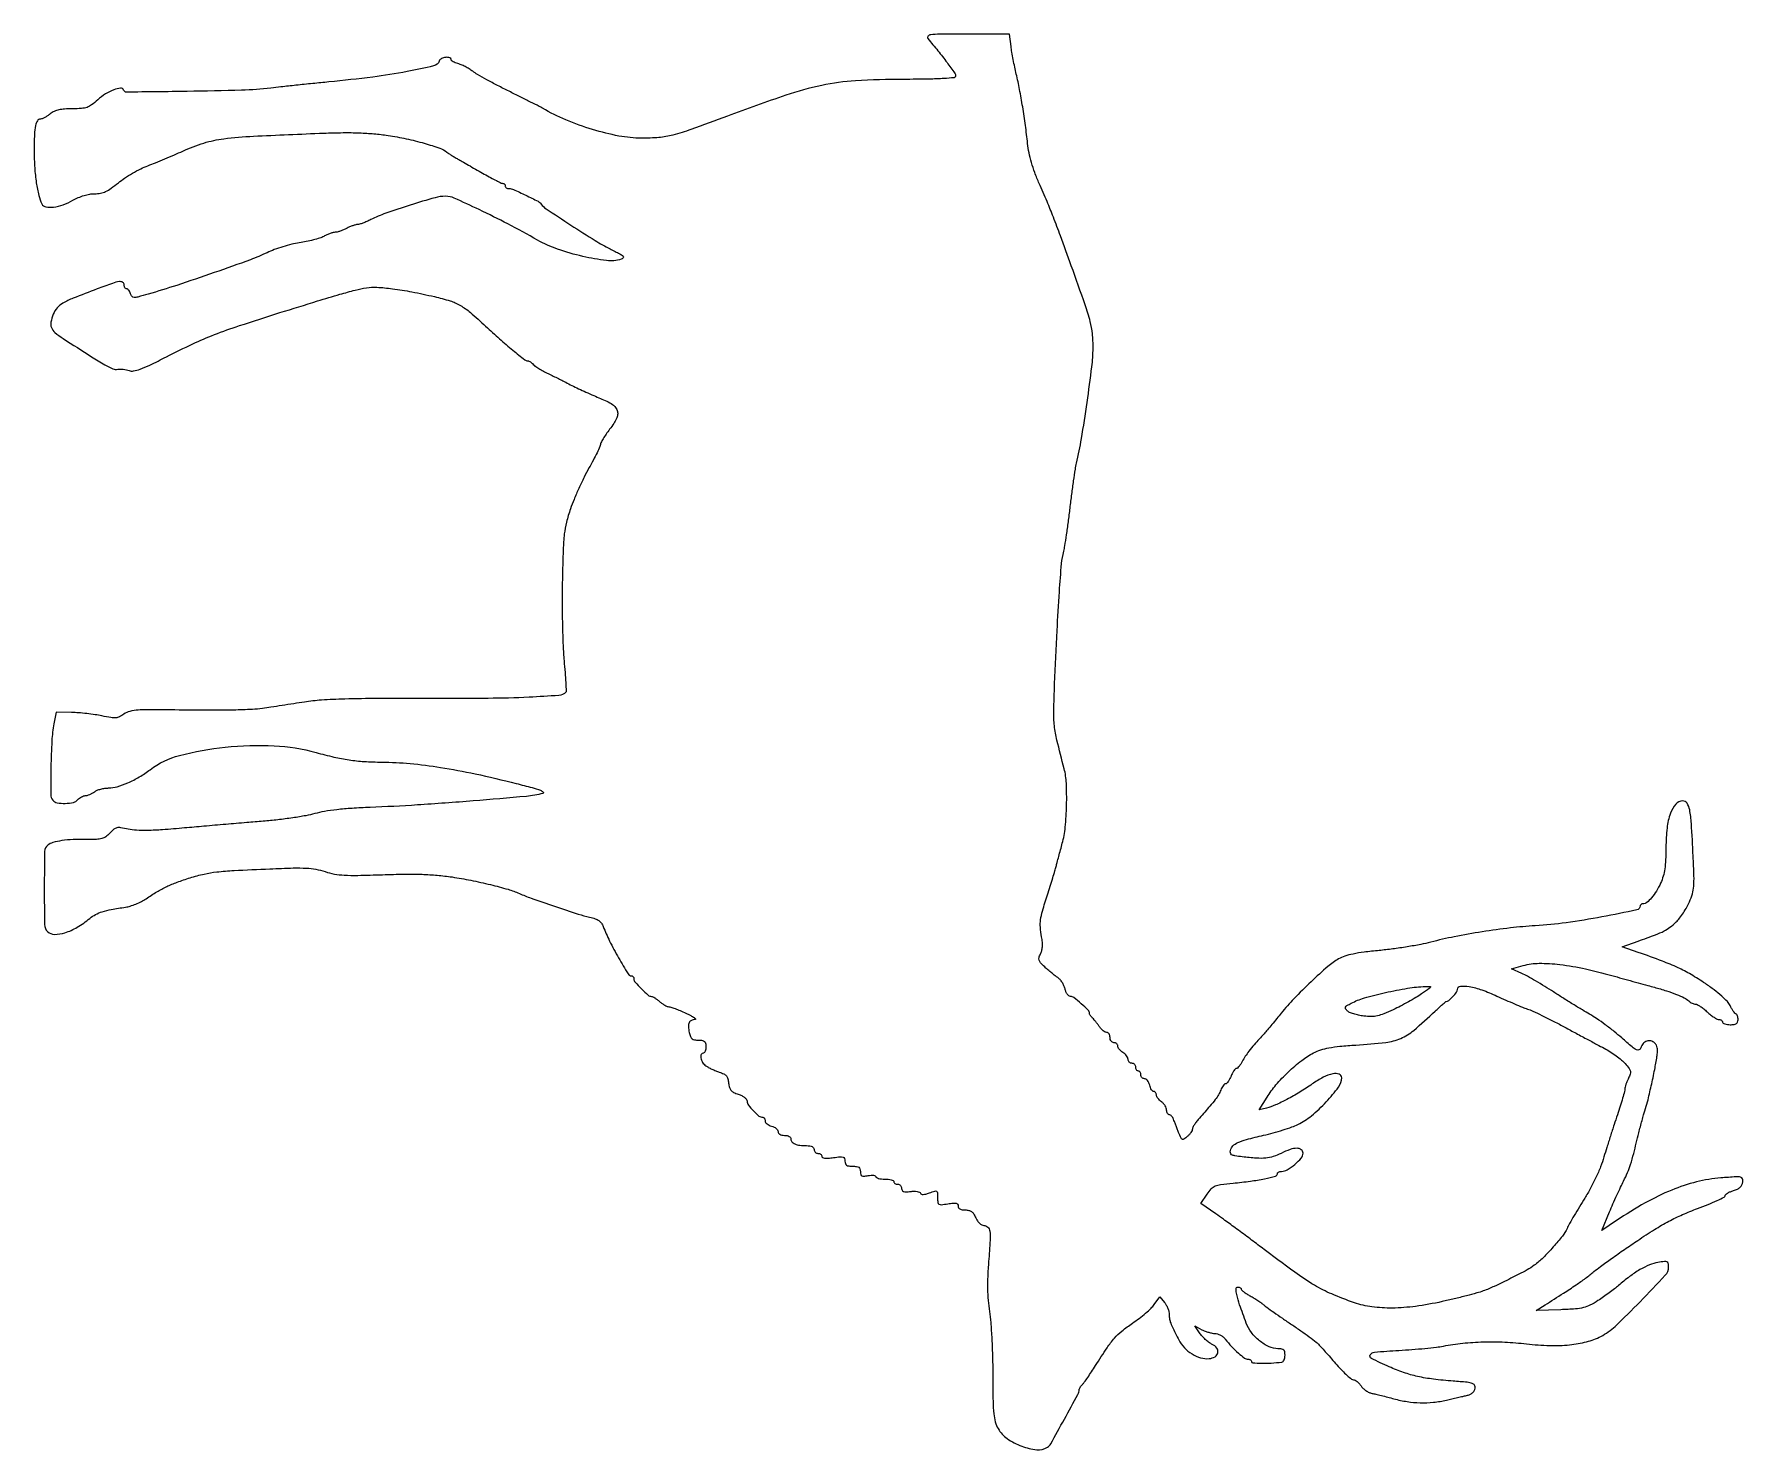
# Model space of a CAD drawing. Extents: x 0 to 664, y 0 to 550.
import ezdxf

# ---------------------------------------------------------------- set-up
doc = ezdxf.new("R2010")
doc.units = 0

msp = doc.modelspace()

# ---------------------------------------------------------------- linework, layer by layer
for points in [[(347.198602, 548.25, -0.008207), (351.137021, 543.526716, -0.009932), (354.669238, 538.963801, -0.005248), (357.617941, 534.905941, -0.156038), (357.998478, 533.711086, -0.382727), (357.4331, 533.082254, -0.011058), (353.552615, 532.750396, -0.012101), (347.649862, 532.520093, -0.00283), (337.748478, 532.429637, 0.013806), (319.143441, 531.851116, 0.036862), (305.994956, 530.100213, 0.030881), (291.99616, 526.258798, 0.007417), (269.320147, 518.125181, -0.003345), (255.187072, 512.92555, -0.02356), (248.184349, 510.769062, -0.041028), (242.698859, 509.829629, -0.023655), (236, 509.559519, -0.045084), (227.20984, 510.415823, -0.026594), (216.956137, 512.92934, -0.025974), (206.611565, 516.652774, -0.032659), (197.5, 521.198155, 0.013487), (196.197855, 521.911309, 0.00119), (192.85625, 523.615903, 0.001557), (188.858749, 525.627473, 0.001212), (184.5, 527.790659, -0.005307), (180.060357, 530.039497, -0.005868), (175.81671, 532.309628, -0.005477), (172.240298, 534.328498, -0.029841), (170.386674, 535.554953, 0.023022), (169.001609, 536.498775, 0.017806), (167.413364, 537.400796, 0.018129), (165.867292, 538.137453, 0.040644), (164.636674, 538.555053, -0.029894), (163.626999, 538.873671, -0.041761), (162.774523, 539.284328, -0.048216), (162.17447, 539.720687, -0.21463), (162, 540.108408, 0.336125), (161.437277, 540.85091, 0.098261), (159.915361, 540.969646, 0.081046), (158.246959, 540.490306, 0.193067), (157.385095, 539.561157, -0.248309), (155.191848, 537.646763, -0.010849), (144.925456, 535.467734, -0.015068), (131.514569, 533.340458, -0.007618), (114.510894, 531.429048, 0.001058), (108.213842, 530.804736, 0.000957), (101.706325, 530.133069, 0.000958), (95.881425, 529.509302, 0.003064), (92, 529.062048, -0.022721), (80.6122, 528.201585, -0.004128), (59.430359, 527.741287, -0.000682), (35.906899, 527.456461, -0.325791), (34.736491, 528.290527, 0.355517), (33.589667, 529.018961, 0.061469), (30.904079, 528.361574, 0.049707), (27.658369, 526.744678, 0.045066), (24.678582, 524.471991, -0.023881), (22.323614, 522.512867, -0.076777), (20.532311, 521.550743, -0.068553), (18.425828, 521.117713, -0.016465), (14.852079, 521, 0.01703), (11.817204, 520.896599, 0.040251), (9.580872, 520.561874, 0.052249), (7.815458, 519.950394, 0.057232), (6.272871, 519, -0.021809), (5.207115, 518.234463, -0.023729), (4.107586, 517.5875, -0.02409), (3.120733, 517.12745, -0.097319), (2.47213, 517, 0.252089), (1.246915, 516.340355, 0.097505), (0.492296, 514.497344, 0.041127), (0.097754, 510.990045, 0.007453), (0, 504.432564, 0.016239), (0.20592, 498.093919, 0.020307), (0.826007, 492.241446, 0.022195), (1.774949, 487.321888, 0.060326), (3.008052, 484, 0.233661), (4.556516, 482.857259, 0.073954), (7.509922, 482.771461, 0.057776), (11.218864, 483.65563, 0.042482), (15.055647, 485.435539, -0.0288), (17.152001, 486.478584, -0.027708), (19.381207, 487.289028, -0.028971), (21.561701, 487.811951, -0.043638), (23.507092, 487.987955, 0.046404), (25.775644, 488.205829, 0.061412), (27.749409, 488.840602, 0.047002), (29.872978, 490.078463, 0.016043), (32.707183, 492.25, -0.02544), (35.151515, 494.050974, -0.015171), (38.225337, 495.951613, -0.015168), (41.410903, 497.66353, -0.02529), (44.200091, 498.88315, 0.005865), (47.130235, 500.03104, 0.003021), (50.772359, 501.533039, 0.003002), (54.50129, 503.123654, 0.004535), (57.727087, 504.557496, -0.031941), (65.933141, 507.678857, -0.043279), (73.68149, 509.355562, -0.019908), (85.181386, 510.356207, -0.002033), (112.5, 511.52936, -0.007019), (120.017966, 511.715941, -0.011708), (126.347895, 511.635929, -0.013335), (132.016166, 511.279924, -0.014504), (137.5, 510.627594, -0.016404), (144.561236, 509.341132, -0.016074), (151.571511, 507.587207, -0.014543), (157.545193, 505.697417, -0.086626), (160.391154, 504.111861, 0.025219), (161.033188, 503.643065, 0.00532), (162.202402, 502.894256, 0.005561), (163.578722, 502.05447, 0.005248), (165, 501.228872, -0.00035), (166.773768, 500.221628, -0.000121), (169.336032, 498.763439, -0.00012), (172.159808, 497.154622, -0.000139), (174.846066, 495.622308, 0.005701), (177.34305, 494.234544, 0.008129), (179.593506, 493.064053, 0.004941), (181.502019, 492.133959, 0.111353), (182.096066, 492, -0.109842), (182.440917, 491.923316, -0.09988), (182.734469, 491.70625, -0.095075), (182.931347, 491.381797, -0.089192), (183, 491, 0.140473), (183.109292, 490.618662, 0.099901), (183.41649, 490.29375, 0.085084), (183.875921, 490.074919, 0.068797), (184.417838, 490, -0.104919), (186.212142, 489.619297, -0.007061), (190.995563, 487.412382, -0.006452), (195.751037, 485.06048, -0.121533), (197, 483.978078, 0.092478), (198.868418, 482.160799, 0.002447), (208.55719, 475.782545, 0.005338), (217.935236, 469.816029, 0.022354), (223.764531, 466.545777, -0.005002), (227.561875, 464.585439, -0.067164), (228.833737, 463.676127, -0.400657), (228.867088, 463.05726, -0.139687), (228.049109, 462.515586, -0.107719), (222.427722, 461.992867, -0.025776), (213.135229, 463.620813, -0.02732), (203.385596, 466.420097, -0.04497), (195.572932, 469.947527, 0.007887), (184.036184, 476.223268, 0.009281), (172.91189, 481.788567, 0.005957), (163.20142, 486.282009, 0.105763), (159.845055, 487, 0.069317), (155.753811, 486.430073, 0.006708), (146.130676, 483.555861, 0.008773), (136.58252, 480.378939, 0.033261), (130.80393, 477.899973, -0.014042), (129.273552, 477.172641, -0.015534), (127.754926, 476.558117, -0.015041), (126.432713, 476.114999, -0.073454), (125.654145, 476, 0.065506), (124.917698, 475.9031, 0.018363), (123.805973, 475.561185, 0.018188), (122.565513, 475.077962, 0.018225), (121.364307, 474.506161, -0.018799), (120.157625, 473.933453, -0.018309), (118.900765, 473.447517, -0.018561), (117.766795, 473.102703, -0.062547), (117, 473, 0.065112), (116.225949, 472.892297, 0.018281), (115.059375, 472.52522, 0.018108), (113.758622, 472.009262, 0.018165), (112.5, 471.401029, -0.043047), (110.910388, 470.728117, -0.014157), (108.471875, 470.010797, -0.013984), (105.708596, 469.364334, -0.015388), (103, 468.896385, 0.024709), (100.076374, 468.334993, 0.014577), (96.646875, 467.392239, 0.014564), (93.268431, 466.248057, 0.024095), (90.5, 465.064984, -0.025661), (84.000866, 462.311637, -0.003437), (69.994292, 457.31692, -0.004302), (55.398973, 452.365527, -0.009834), (44.291242, 448.944219, -0.004701), (40.273788, 447.833563, -0.070261), (38.832189, 447.659695, -0.218112), (38.041873, 448.041228, -0.096348), (37.473854, 449.082378, 0.041411), (37.172126, 449.816187, 0.051076), (36.770055, 450.436698, 0.059676), (36.333787, 450.863626, 0.165324), (35.932612, 451, -0.15811), (35.576906, 451.115365, -0.097128), (35.273955, 451.440625, -0.079016), (35.069412, 451.926381, -0.060283), (35, 452.5, 0.254174), (34.439649, 453.531086, 0.18156), (33.130646, 453.818279, 0.048977), (30.402901, 453.147551, 0.005665), (24.47719, 450.982401, 0.004134), (15.154898, 447.367603, 0.036111), (11.162717, 445.437349, 0.083061), (8.950964, 443.618222, 0.080417), (7.422078, 441.159263, 0.049693), (6.494657, 438.123299, 0.146496), (6.696837, 435.973076, 0.122899), (8.089606, 434.059828, 0.030318), (11.238064, 431.73342, 0.001683), (22.312002, 424.598168, 0.013623), (27.488832, 421.482579, 0.027541), (30.598835, 419.943844, 0.148925), (32.450617, 419.741741, -0.048647), (33.405651, 419.827686, -0.025844), (34.592235, 419.757424, -0.025468), (35.808619, 419.558946, -0.035841), (36.863375, 419.250706, 0.132524), (38.630824, 419.086819, 0.045295), (41.139104, 419.758316, 0.024986), (44.908903, 421.36136, 0.005168), (51.363375, 424.578258, -0.008511), (61.654444, 429.621679, -0.016867), (70.007962, 433.202091, -0.013326), (79.755697, 436.700153, -0.003531), (95.5, 441.757946, -0.001126), (110.079832, 446.292291, -0.004801), (118.819416, 448.897113, -0.007874), (124.744692, 450.500782, -0.02004), (129.101488, 451.422542, -0.057124), (133.122624, 451.641088, -0.017336), (139.210885, 451.064055, -0.015235), (146.738177, 449.85215, -0.009398), (155.512483, 447.992103, -0.019426), (161.57125, 446.33785, -0.054642), (165.587129, 444.570606, -0.046257), (169.481289, 441.812896, -0.010975), (175.411076, 436.5, 0.006985), (180.83415, 431.562529, 0.008791), (185.997912, 427.150892, 0.00402), (190.607163, 423.41296, 0.169946), (191.787048, 423, -0.102728), (192.23648, 422.906676, -0.040546), (192.796343, 422.607675, -0.037958), (193.367902, 422.175469, -0.038705), (193.863538, 421.664427, 0.068505), (194.578445, 421.009978, 0.013342), (196.045794, 420.05323, 0.013946), (197.830839, 419.023524, 0.012504), (199.735982, 418.054987, -0.001817), (201.706583, 417.105613, -0.001768), (203.68807, 416.133427, -0.001743), (205.423418, 415.266834, -0.006594), (206.5, 414.706596, 0.00709), (208.897113, 413.462192, 0.005774), (211.497795, 412.195952, 0.005308), (214.348312, 410.885405, 0.00403), (217.5, 409.507099, -0.005681), (222.445438, 407.324868, -0.041218), (224.711621, 406.059298, -0.089631), (225.922627, 404.883877, -0.094182), (226.619905, 403.378283, -0.10382), (226.671051, 402.067684, -0.060655), (226.221199, 400.554987, -0.043019), (225.231749, 398.727342, -0.017485), (223.592921, 396.417902, 0.011611), (222.216924, 394.526316, 0.015252), (221.055421, 392.734688, 0.012727), (220.180777, 391.204327, 0.124073), (220, 390.487033, -0.108281), (219.825759, 389.691887, -0.005605), (218.695081, 387.306625, -0.008679), (217.259516, 384.489052, -0.006177), (215.557723, 381.380835, 0.013598), (213.656647, 377.782899, 0.00844), (211.613197, 373.464995, 0.008465), (209.739182, 369.132068, 0.015109), (208.36764, 365.5, 0.020461), (206.807115, 360.269333, 0.033777), (205.975081, 355.735329, 0.020086), (205.531593, 349.736576, 0.003157), (205.208091, 337.895735, 0.005813), (205.129601, 329.522927, 0.004763), (205.234987, 320.574358, 0.004813), (205.48948, 312.348014, 0.012649), (205.877841, 306.458735, -0.003195), (206.265501, 301.895772, -0.005104), (206.531969, 297.99219, -0.001354), (206.719516, 294.60063, -0.212602), (206.585969, 294.252635, -0.179628), (203.801769, 292.975969, -0.006911), (192.281613, 292.276461, -0.009367), (176.401267, 291.830264, -0.003255), (153.5, 291.765097, 0.001768), (133.572184, 291.76764, 0.006112), (120.665268, 291.565861, 0.009228), (111.606871, 291.146067, 0.022815), (105, 290.413775, -0.000435), (100.866672, 289.767336, -0.000323), (96.297783, 289.059872, -0.000326), (91.984114, 288.397657, -0.000736), (88.715856, 287.903037, -0.026912), (84.790353, 287.529319, -0.004762), (77.398647, 287.295808, -0.005143), (68.71872, 287.193642, -0.00461), (59.715856, 287.2633, 0.001826), (46.13977, 287.443944, 0.018071), (40.436691, 287.292858, 0.045491), (37.160595, 286.785844, 0.09681), (34.847263, 285.703882, -0.042646), (33.146006, 284.671899, -0.094708), (31.691118, 284.267421, -0.062011), (29.827786, 284.344888, -0.010682), (26.347263, 285.002637, 0.014684), (23.674403, 285.485629, 0.008645), (20.455804, 285.913353, 0.008643), (17.222161, 286.229774, 0.014597), (14.502281, 286.368785), (8.504562, 286.5), (7.662249, 282, 0.032912), (6.865207, 275.347261, 0.009662), (6.514147, 265.060542, 0.004285), (6.447888, 254.411096, 0.172526), (7.222174, 252.25, 0.18097), (8.918701, 251.262783, 0.048665), (12.079961, 251.035763, 0.048821), (15.248997, 251.42794, 0.165841), (17, 252.5, -0.054914), (17.596389, 253.076398, -0.042206), (18.357298, 253.568717, -0.04331), (19.158415, 253.910588, -0.074447), (19.872445, 254.031803, 0.065485), (20.633939, 254.147142, 0.029208), (21.592112, 254.485547, 0.028295), (22.578457, 254.967464, 0.034141), (23.44113, 255.531803, -0.066144), (24.437392, 256.096242, -0.030249), (25.857471, 256.571403, -0.029301), (27.436161, 256.897715, -0.035683), (28.94113, 257.009143, 0.071907), (32.250396, 257.496217, 0.031642), (36.413274, 259.029791, 0.029536), (40.84545, 261.310721, 0.028463), (45.035434, 264.12373, -0.099438), (56.514764, 269.667961, -0.037118), (74.216126, 272.843542, -0.036902), (93.281615, 273.406867, -0.057417), (109.5, 270.807214, 0.011851), (116.469687, 269.027971, 0.020319), (122.36444, 267.921092, 0.020837), (128.22537, 267.313415, 0.013284), (135.075931, 267.073003, -0.020888), (146.08432, 266.519013, -0.016474), (157.924159, 265.031315, -0.014095), (171.362985, 262.500646, -0.008286), (187.283736, 258.757932, -0.004161), (193.464933, 257.141455, -0.023519), (196.708234, 256.098464, -0.106955), (197.784732, 255.406538, -0.577852), (197.643812, 254.880031, -0.042972), (191.256102, 253.747771, -0.002261), (170.55678, 251.983635, -0.003993), (148.870082, 250.408267, -0.006565), (130.5, 249.463238, 0.006939), (123.484831, 249.0971, 0.011649), (117.607958, 248.570788, 0.013854), (112.77112, 247.88759, 0.027577), (109, 247.031745, -0.025114), (105.602819, 246.243162, -0.007863), (100.44375, 245.399229, -0.007835), (94.64528, 244.63672, -0.008586), (89, 244.082218, 0.000823), (82.612978, 243.554837, 0.000399), (74.443818, 242.860204, 0.000395), (65.934961, 242.123081, 0.000569), (58.404487, 241.456086, -0.004321), (49.879715, 240.765456, -0.012717), (44.002366, 240.490412, -0.01821), (39.723354, 240.554971, -0.042265), (36.545682, 240.989762, 0.014299), (33.617413, 241.558598, 0.093473), (32.126572, 241.524103, 0.122364), (30.937074, 240.945018, 0.031714), (29.381023, 239.466122, -0.047353), (27.793069, 238.048598, -0.093681), (26.275573, 237.320609, -0.060096), (24.18173, 237.024609, -0.010832), (20.239828, 237.029634, 0.016892), (15.122653, 236.974154, 0.02655), (10.748183, 236.545363, 0.030556), (7.308009, 235.805315, 0.100385), (5.25, 234.751921, 0.223408), (4.070889, 232.360122, 0.004232), (3.928984, 218.105656, 0.004613), (4.03858, 203.938007, 0.194508), (5.2, 201.2, 0.200599), (7.858179, 200.109036, 0.073992), (11.942717, 200.743928, 0.05804), (16.757982, 202.882003, 0.040528), (21.61647, 206.31276, -0.050749), (23.871048, 207.836848, -0.047042), (26.443409, 208.921419, -0.031649), (29.971234, 209.791155, -0.009208), (35.5, 210.683514, 0.04094), (37.319821, 211.09704, 0.021567), (39.5, 211.88892, 0.021312), (41.676439, 212.89802, 0.030646), (43.5, 213.986253, -0.015414), (47.687343, 216.661255, -0.0236), (51.486028, 218.6897, -0.022786), (55.55593, 220.399449, -0.013144), (60.590975, 222.100814, -0.019041), (66.02902, 223.556167, -0.027788), (70.917898, 224.384603, -0.015213), (77.642804, 224.936433, -0.002134), (91.564927, 225.593813, -0.003899), (100.680678, 225.914074, -0.019646), (105.776849, 225.853085, -0.033545), (109.449897, 225.416451, -0.033837), (113.020649, 224.493141, 0.034889), (116.624084, 223.56945, 0.032044), (120.425196, 223.122224, 0.018557), (125.762317, 223.037134, 0.003686), (135.308211, 223.309643, -0.005779), (143.902441, 223.51898, -0.011491), (150.711947, 223.449625, -0.013765), (156.613336, 223.091007, -0.014738), (162.352489, 222.412393, -0.012547), (169.650304, 221.142662, -0.010665), (177.284417, 219.446049, -0.010592), (184.104366, 217.623032, -0.034355), (188.5, 216.013195, 0.020361), (193.044539, 214.203152, 0.00318), (202.175579, 211.055593, 0.003056), (211.353026, 208.019571, 0.022418), (215.810442, 206.792952, -0.026459), (217.967357, 206.180617, -0.067998), (219.413055, 205.454766, -0.086623), (220.401533, 204.488746, -0.066673), (221.113921, 203.156124, 0.025975), (223.556986, 197.530736, 0.014753), (227.058387, 190.984535, 0.006788), (230.739032, 184.76325, 0.261472), (232.098776, 184, -0.125868), (232.442477, 183.912085, -0.100776), (232.735265, 183.664615, -0.090035), (232.932061, 183.294435, -0.077414), (233, 182.858263, 0.1818), (233.490825, 181.552975, 0.016143), (235.932169, 178.940906, 0.016115), (238.537034, 176.491453, 0.182598), (239.837889, 176, -0.121917), (240.304111, 175.884604, -0.019676), (241.119897, 175.4125, -0.020729), (242.054346, 174.765747, -0.016896), (243, 174, 0.024288), (243.974449, 173.234499, 0.026182), (244.995136, 172.5875, 0.026943), (245.922299, 172.129594, 0.101564), (246.553713, 172, -0.081808), (247.311112, 171.875242, -0.008609), (249.006253, 171.268495, -0.01047), (251.010994, 170.463395, -0.008217), (253.150703, 169.509769, -0.011376), (255.094318, 168.550581, -0.029581), (256.431918, 167.748174, -0.091446), (256.933774, 167.249851, -0.603367), (256.809017, 167.009769, 0.109677), (255.363564, 166.680069, 0.176524), (254.486145, 165.790653, 0.121435), (254.195088, 164.256357, 0.04052), (254.505359, 161.975601, 0.037656), (254.973267, 160.416042, 0.128136), (255.586053, 159.560657, 0.132718), (256.524753, 159.129718, 0.041646), (258.079455, 159, -0.031972), (259.637656, 158.90026, -0.146057), (260.457946, 158.535999, -0.170095), (260.875242, 157.816983, -0.047259), (261, 156.5, -0.038131), (260.926884, 155.542644, -0.057076), (260.70625, 154.734375, -0.074992), (260.382936, 154.182831, -0.226478), (260, 154, 0.311015), (259.180472, 153.435639, 0.139185), (259.059555, 152.066352, 0.09124), (259.726167, 150.350174, 0.098771), (260.946555, 149.038521, 0.032126), (261.924559, 148.424963, 0.014049), (263.291697, 147.733999, 0.013836), (264.789215, 147.079213, 0.017977), (266.196555, 146.567762, -0.035537), (267.917006, 145.873259, -0.103547), (268.923056, 145.09073, -0.109616), (269.498667, 143.998468, -0.042558), (269.809027, 142.308071, 0.043366), (270.124677, 140.604347, 0.111495), (270.712898, 139.506692, 0.102049), (271.751264, 138.711764, 0.032815), (273.559027, 137.980519, -0.036219), (274.909325, 137.423608, -0.050178), (276.015525, 136.724116, -0.060567), (276.761271, 135.978788, -0.16772), (277, 135.287119, 0.1628), (277.5044, 133.779035, 0.030202), (279.427993, 131.522519, 0.029821), (281.603665, 129.516434, 0.173006), (283.051522, 129, -0.145132), (283.413219, 128.892753, -0.099335), (283.721385, 128.59122, -0.08348), (283.929071, 128.140371, -0.066374), (284, 127.608408, 0.15466), (284.183419, 127.029615, 0.069524), (284.734375, 126.44128, 0.059134), (285.543644, 125.932511, 0.049341), (286.5, 125.589356, -0.052514), (287.456212, 125.239404, -0.061291), (288.265625, 124.711184, -0.071387), (288.815363, 124.093964, -0.147328), (289, 123.480948, 0.14418), (289.179145, 122.872607, 0.116327), (289.672027, 122.398095, 0.086614), (290.463593, 122.098339, 0.047336), (291.5, 122, -0.048268), (292.502045, 121.903041, -0.079023), (293.301332, 121.610699, -0.105211), (293.815161, 121.161843, -0.162184), (294, 120.606989, 0.18323), (294.418948, 119.502138, 0.110688), (295.568186, 118.672211, 0.070776), (297.464741, 118.160273, 0.030592), (300.081787, 118, -0.035349), (301.358016, 117.90966, -0.083558), (302.263631, 117.621497, -0.125617), (302.801862, 117.144918, -0.150151), (303, 116.5, 0.099038), (303.114514, 115.927543, 0.097945), (303.440625, 115.440625, 0.097945), (303.927543, 115.114514, 0.099038), (304.5, 115, -0.074122), (305.073143, 114.914565, -0.088278), (305.559375, 114.666322, -0.100629), (305.884419, 114.297261, -0.131115), (306, 113.864076, 0.284037), (306.285351, 113.402287, 0.08746), (307.104636, 113.1584, 0.047431), (308.477661, 113.130849, 0.015373), (310.5, 113.344946, -0.010557), (313.125681, 113.648511, -0.097384), (314.259911, 113.534517, -0.232092), (314.807983, 113.023491, -0.091316), (315, 111.98087, 0.083046), (315.160952, 111.018501, 0.165434), (315.628622, 110.415072, 0.115653), (316.504453, 110.092098, 0.030762), (318, 110, -0.030396), (319.53381, 109.906669, -0.124322), (320.397059, 109.572917, -0.169935), (320.849872, 108.935746, -0.070414), (321, 107.875, 0.055231), (321.123588, 106.759587, 0.223568), (321.532353, 106.233554, 0.14695), (322.333623, 106.089004, 0.02102), (324, 106.35, -0.028511), (325.170595, 106.515426, -0.051981), (326.134615, 106.495673, -0.076205), (326.783808, 106.311472, -0.293575), (327, 105.975, 0.28125), (327.229852, 105.598697, 0.050654), (328.028125, 105.286406, 0.041612), (329.158844, 105.070697, 0.026339), (330.5, 105, -0.027026), (331.841111, 104.927458, -0.042582), (332.971875, 104.70625, -0.052312), (333.767902, 104.385692, -0.277684), (334, 104, 0.148195), (334.115568, 103.618646, 0.098894), (334.440625, 103.29375, 0.082425), (334.926543, 103.074694, 0.064853), (335.5, 103, -0.106466), (336.072309, 102.876739, -0.099401), (336.559375, 102.527237, -0.096034), (336.885892, 102.004981, -0.092076), (337, 101.390594, 0.130448), (337.19893, 100.641085, 0.181858), (337.728042, 100.202475, 0.092524), (338.728561, 100.053469, 0.019887), (340.484215, 100.18795, -0.029015), (341.844835, 100.267234, -0.041357), (343.050539, 100.167565, -0.047873), (343.960097, 99.924809, -0.224585), (344.327913, 99.547356, 0.215719), (344.691563, 99.161329, 0.106204), (345.369264, 99.03892, 0.059732), (346.400442, 99.197132, 0.02038), (347.843698, 99.663136, -0.012855), (349.888233, 100.35742, -0.21271), (350.586139, 100.275024, -0.246148), (350.933867, 99.709651, -0.017178), (351, 97.785328, 0.025916), (351.097689, 95.901854, 0.235857), (351.526261, 95.228618, 0.164629), (352.423504, 95.033312, 0.011641), (355, 95.384009, -0.014421), (357.0715, 95.654249, -0.079057), (358.194316, 95.590289, -0.18466), (358.773959, 95.210613, -0.157713), (359, 94.511818, 0.144068), (359.189351, 93.868299, 0.12482), (359.705724, 93.387144, 0.086496), (360.565557, 93.09341, 0.039177), (361.755889, 93, -0.057048), (363.156389, 92.839688, -0.101757), (364.205905, 92.357393, -0.091258), (365.052913, 91.457635, -0.03914), (365.839706, 90, 0.043363), (366.494691, 88.81066, 0.054473), (367.30368, 87.848047, 0.063452), (368.165453, 87.211328, 0.128092), (368.976829, 87, -0.203197), (370.492539, 86.357497, -0.160714), (371.274666, 84.739297, -0.047749), (371.399742, 81.275689, -0.004774), (370.828823, 73, 0.009098), (370.480037, 67.216232, 0.014878), (370.41972, 62.305922, 0.016751), (370.646548, 57.859419, 0.017465), (371.169522, 53.5, -0.019831), (371.652882, 49.303013, -0.005888), (372.061053, 42.85625, -0.005898), (372.349159, 35.59529, -0.006333), (372.456989, 28.5, 0.003137), (372.544131, 18.603041, 0.021342), (372.826223, 13.7244, 0.044005), (373.420973, 10.604797, 0.062009), (374.522878, 8, 0.109557), (378.059182, 4.144966, 0.062384), (383.678519, 1.17905, 0.064474), (389.525737, -0.204028, 0.169111), (393.665388, 0.772036, 0.123694), (394.935144, 2.113213, 0.001818), (400.275612, 11.699463, 0.001803), (405.549429, 21.329455, 0.125002), (406, 23.103549, -0.110385), (406.08427, 23.480607, -0.029494), (406.3802, 24.023944, -0.028404), (406.798913, 24.617333, -0.025941), (407.294299, 25.178571, 0.037078), (408.005331, 26.021187, 0.005243), (409.31798, 27.87433, 0.005952), (410.824812, 30.105904, 0.005035), (412.365896, 32.5, -0.006714), (416.856423, 39.4249, -0.032199), (419.713963, 43.159745, -0.044148), (422.595478, 45.926512, -0.020489), (426.772379, 49.009706, 0.015087), (429.331396, 50.856294, 0.014106), (431.833785, 52.894234, 0.01424), (433.951653, 54.828611, 0.045881), (435.194674, 56.273395), (437.34459, 59.292673), (439.172295, 57.035552, -0.04428), (439.872075, 55.99527, -0.03248), (440.463112, 54.735643, -0.033111), (440.868577, 53.459251, -0.06042), (441, 52.375647, 0.039695), (441.14088, 50.603931, 0.050214), (441.561545, 49.016486, 0.025876), (442.490395, 46.885947, 0.003538), (444.688428, 42.558192, 0.069334), (446.87015, 39.472672, 0.065354), (449.852443, 37.029463, 0.068567), (453.212287, 35.533405, 0.093939), (456.5, 35.221225, 0.111679), (458.781981, 35.965047, 0.209103), (459.890995, 37.51521, 0.220911), (459.47765, 39.31205, 0.121169), (457.669176, 40.740964, -0.052473), (456.586534, 41.378764, -0.02436), (455.322567, 42.413357, -0.023814), (454.088583, 43.639632, -0.030544), (453.082373, 44.884318), (450.917959, 47.923957), (453.708979, 46.468139, 0.028118), (454.943104, 45.910245, 0.02165), (456.34395, 45.438158, 0.022094), (457.695674, 45.110843, 0.047703), (458.759787, 45.006161, -0.079872), (459.752057, 44.843857, -0.045642), (460.86695, 44.355629, -0.04416), (461.927006, 43.642414, -0.055308), (462.759787, 42.800234, 0.020877), (465.250107, 39.908968, 0.023844), (467.869761, 37.367053, 0.021575), (470.244978, 35.448209, 0.160449), (471.605755, 35, -0.064843), (472.138781, 34.930582, -0.082418), (472.590441, 34.726998, -0.098891), (472.89258, 34.425051, -0.148215), (473, 34.070633, 0.395848), (473.476486, 33.563086, 0.011215), (476.730414, 33.43064, 0.01842), (480.600113, 33.502562, 0.01479), (484.75, 33.856148, 0.177753), (485.228094, 34.096848, 0.077884), (485.632812, 34.692119, 0.062908), (485.907668, 35.532776, 0.047622), (486, 36.5, 0.047098), (485.877681, 37.795681, 0.160906), (485.471678, 38.52609, 0.146965), (484.684095, 38.909015, 0.037174), (483.25, 39.033221, -0.107444), (479.77841, 39.831973, -0.060186), (476.093144, 42.144708, -0.05805), (472.905274, 45.405052, -0.076701), (470.897888, 49.035533, -0.004744), (468.356106, 56.164393, -0.025685), (467.214651, 60.109406, -0.055862), (466.950804, 62.322098, -0.416287), (467.623928, 63, -0.054188), (468.150357, 62.942779, -0.073896), (468.595779, 62.77305, -0.093555), (468.894711, 62.522202, -0.17322), (469, 62.227404, 0.21262), (469.177329, 61.829246, 0.02038), (470.014524, 61.135401, 0.023148), (471.13065, 60.3636, 0.016179), (472.453699, 59.594868, -0.012239), (473.90951, 58.764271, -0.00996), (475.42802, 57.806156, -0.010094), (476.791769, 56.867191, -0.02573), (477.729172, 56.117464, 0.025029), (478.901501, 55.17715, 0.002879), (481.652068, 53.21263, 0.003465), (484.955662, 50.915865, 0.002819), (488.525473, 48.5, -0.005576), (492.094068, 46.056168, -0.006691), (495.394466, 43.675, -0.005811), (498.120249, 41.602843, -0.043652), (499.306752, 40.5, -0.002093), (500.312546, 39.377217, -0.000436), (502.067187, 37.398438, -0.000458), (504.099669, 35.098053, -0.000433), (506.166835, 32.75, 0.012469), (508.202103, 30.547418, 0.017386), (510.137267, 28.689063, 0.013862), (511.809697, 27.272762, 0.170355), (512.58703, 27, -0.127994), (513.220856, 26.835045, -0.043741), (514.012984, 26.297027, -0.040069), (514.820995, 25.522636, -0.036643), (515.521914, 24.6069, 0.058914), (516.320506, 23.6544, 0.040294), (517.423931, 22.771498, 0.040509), (518.64448, 22.083454, 0.062961), (519.794967, 21.719249, -0.012088), (521.214376, 21.424118, -0.003422), (523.408791, 20.896345, -0.003446), (525.880295, 20.265898, -0.003637), (528.29879, 19.612349, 0.030364), (533.399662, 18.522526, 0.031208), (538.54835, 18.071457, 0.031408), (543.681404, 18.265606, 0.031662), (548.735649, 19.101518, -0.000199), (550.779488, 19.573195, -0.00016), (552.981722, 20.07976, -0.000161), (555.019674, 20.54716, -0.00041), (556.5, 20.884891, 0.043677), (557.840462, 21.31544, 0.076437), (558.831791, 21.924132, 0.090997), (559.480387, 22.716323, 0.090451), (559.807163, 23.688843, 0.158079), (559.60393, 24.874096, 0.195574), (558.75495, 25.590841, 0.055876), (556.720478, 26.0101, 0.004583), (551.307163, 26.457329, -0.012627), (543.624294, 27.216672, -0.024047), (537.508508, 28.27817, -0.027293), (532.06561, 29.811011, -0.023068), (526.5, 32.003141, -0.009993), (519.522798, 35.299163, -0.434503), (519.104901, 36.701087, -0.244588), (520.769222, 37.746751, -0.005758), (530.253867, 38.408752, 0.004913), (535.309027, 38.753002, 0.004869), (540.371448, 39.197388, 0.004783), (544.792141, 39.671593, 0.018807), (547.5, 40.092032, -0.022287), (555.01679, 41.205631, -0.018915), (563.0271, 41.72451, -0.018249), (571.358614, 41.644255, -0.017139), (579.839276, 40.960921, 0.021071), (588.787256, 40.31068, 0.032443), (596.541877, 40.577995, 0.037786), (603.161755, 41.747473, 0.055965), (608.667226, 43.83362, 0.070482), (614.210884, 47.747505, 0.010548), (623.963783, 57.329828, 0.006177), (633.731596, 67.591033, 0.189318), (635, 70.820896, 0.048019), (634.865707, 72.216013, 0.247656), (634.395175, 72.800901, 0.131188), (633.41979, 72.945224, 0.011145), (630.886656, 72.597866, 0.060323), (627.627326, 71.663936, 0.032715), (623.895596, 69.791907, 0.02824), (619.818976, 67.081007, 0.0193), (615.5, 63.574829, -0.015237), (614.006212, 62.341893, -0.006496), (611.93704, 60.7801, -0.00642), (609.685511, 59.170234, -0.008385), (607.58354, 57.759435, -0.025486), (604.470078, 55.96274, -0.058481), (601.936138, 55.02166, -0.042297), (598.790168, 54.532571, -0.008348), (593.08354, 54.229886), (583.5, 53.881896), (587, 56.08303, 0.002328), (594.198627, 60.657127, 0.006958), (599.06408, 63.877069, 0.009849), (602.748395, 66.497543, 0.012928), (606, 69.040929, -0.014219), (608.517917, 70.999968, -0.003328), (612.85, 74.132845, -0.003428), (617.884376, 77.671005, -0.003361), (623, 81.163485, -0.009181), (629.568339, 85.410215, -0.016605), (635.117493, 88.604958, -0.018486), (640.432769, 91.186948, -0.015482), (646.245337, 93.537366, 0.007986), (650.364524, 95.131617, 0.012639), (653.835601, 96.642417, 0.006581), (656.659027, 98.002672, 0.283283), (656.995337, 98.543203, -0.21389), (657.206172, 99.00794, -0.04314), (657.953318, 99.561025, -0.038539), (659.005063, 100.100547, -0.027664), (660.25, 100.543203, 0.038603), (661.74524, 101.111962, 0.074937), (662.804559, 101.821604, 0.090424), (663.480755, 102.709982, 0.082547), (663.827208, 103.808431, 0.114894), (663.711645, 105.118578, 0.272471), (663.003725, 105.741987, 0.063477), (661.215213, 105.855158, 0.003151), (655.327208, 105.442945, 0.042878), (645.907653, 103.90445, 0.035307), (636.23181, 100.717438, 0.031072), (625.974705, 95.751379, 0.020306), (614.790367, 88.838308), (609.080734, 84.980303), (612.078774, 92.240152, -0.004973), (613.405869, 95.365289, -0.003813), (614.91587, 98.754355, -0.003856), (616.377564, 101.904132, -0.009121), (617.526961, 104.221481, 0.018711), (619.088262, 107.527044, 0.024519), (620.24846, 110.658492, 0.01459), (621.463277, 114.937673, 0.002609), (623.455207, 123, -0.004278), (624.038048, 125.325669, -0.00366), (624.690869, 127.765625, -0.003688), (625.316832, 129.974651, -0.010503), (625.796226, 131.5, 0.021566), (626.835529, 135.082043, 0.004977), (628.264386, 141.203562, 0.005427), (629.61774, 147.600058, 0.01156), (630.49558, 152.578635, 0.021735), (630.714689, 154.60054, 0.058847), (630.63827, 156.039, 0.083742), (630.264369, 157.103698, 0.093585), (629.571681, 157.94051, 0.118543), (628.081182, 158.672933, 0.142343), (626.527459, 158.576429, 0.129255), (625.158636, 157.636136, 0.089612), (624.199813, 156.011108, -0.188452), (623.491555, 155.214647, -0.242649), (622.526512, 155.219166, -0.056727), (620.841073, 156.357727, -0.004631), (616.82195, 159.859417, 0.013073), (613.858068, 162.354959, 0.009387), (610.424649, 164.991726, 0.009489), (607.059433, 167.37975, 0.020108), (604.348113, 169.071932, -0.006057), (601.532986, 170.72086, -0.002603), (597.814763, 172.986151, -0.002575), (593.879176, 175.440105, -0.003398), (590.319164, 177.719383, 0.006298), (586.885558, 179.889755, 0.005954), (583.333903, 182.014774, 0.005928), (580.145201, 183.821155, 0.020656), (578.027535, 184.87631), (573.916741, 186.716767), (578.470905, 187.991854, -0.066566), (584.702631, 188.870402, -0.032031), (592.773046, 188.410538, -0.025557), (602.758753, 186.675199, -0.013337), (615, 183.551581, 0.00079), (619.0038, 182.422206, 0.000699), (623.178125, 181.258146, 0.000702), (626.94149, 180.220044, 0.002142), (629.5, 179.529931, -0.011346), (634.169679, 178.177693, -0.018201), (638.078052, 176.790949, -0.020433), (641.104083, 175.446077, -0.074777), (642.821429, 174.25, 0.04356), (643.424593, 173.771587, 0.035492), (644.143265, 173.367188, 0.036768), (644.863814, 173.089297, 0.07378), (645.465673, 173, -0.124492), (646.170348, 172.821785, -0.022274), (647.343293, 172.11875, -0.022842), (648.673452, 171.148551, -0.018879), (650, 170, 0.019867), (651.331792, 168.851506, 0.023647), (652.677689, 167.88125, 0.023377), (653.870498, 167.181426, 0.121553), (654.605755, 167, -0.070018), (655.138616, 166.925012, -0.085856), (655.590441, 166.70625, -0.100127), (655.892526, 166.381338, -0.138225), (656, 166, 0.254951), (656.209557, 165.615738, 0.06271), (656.88125, 165.29375, 0.048861), (657.850749, 165.072766, 0.031626), (659, 165, 0.030982), (660.47682, 165.091598, 0.111619), (661.358696, 165.409722, 0.162596), (661.833911, 165.997497, 0.089622), (662, 166.916667, 0.04108), (661.937616, 167.674687, 0.048768), (661.751867, 168.368229, 0.055853), (661.479603, 168.903246, 0.154364), (661.155291, 169.166667, -0.129043), (660.745525, 169.467019, -0.020558), (660.145912, 170.271525, -0.021605), (659.505241, 171.302126, -0.017427), (658.905291, 172.459801, 0.080229), (657.836707, 174.010425, 0.02056), (655.634856, 176.129195, 0.019098), (652.737559, 178.505214, 0.013451), (649.312204, 180.959801, 0.0156), (643.723844, 184.492124, 0.02425), (638.67849, 187.144427, 0.018995), (632.584685, 189.702997, 0.005914), (623.252625, 193.085136), (617.00525, 195.266067), (623.252625, 197.50534, 0.004075), (629.989807, 199.982321, 0.027045), (633.267102, 201.424485, 0.047061), (635.549327, 202.863848, 0.029335), (637.938442, 204.939825, 0.034294), (639.288131, 206.453476, 0.018094), (640.75869, 208.49838, 0.017921), (642.118986, 210.709975, 0.026325), (643.138124, 212.751782, 0.034867), (644.24739, 215.881528, 0.047587), (644.770458, 218.826081, 0.027606), (644.872888, 222.841362, 0.004684), (644.573579, 230.5, 0.003218), (643.874723, 243.225177, 0.031771), (643.207627, 248.541836, 0.099032), (642.174634, 251.085465, 0.252046), (640.475663, 252, 0.221064), (637.796794, 250.754743, 0.089054), (635.733151, 247.174621, 0.058405), (634.409889, 241.486826, 0.027402), (633.978038, 233.934276, -0.010063), (633.868346, 229.049807, -0.025967), (633.535607, 225.539276, -0.034115), (632.917735, 222.704793, -0.03577), (631.926985, 220.026765, -0.029525), (630.265957, 216.873908, -0.041292), (628.399434, 214.294757, -0.047973), (626.564874, 212.530262, -0.1691), (625.041813, 212, 0.075524), (624.643773, 211.939532, 0.089045), (624.306033, 211.764068, 0.100717), (624.080255, 211.503124, 0.128834), (624, 211.196827, -0.355107), (622.713383, 209.613678, -0.004491), (609.12303, 206.901958, -0.012522), (595.193637, 204.612271, -0.020178), (583.227572, 203.441537, 0.014667), (573.553202, 202.60253, 0.009894), (562.573678, 201.104204, 0.009933), (551.758798, 199.188908, 0.0158), (542.602601, 197.076472, -0.017229), (538.729545, 196.194566, -0.007255), (533.470742, 195.265189, -0.007168), (527.816157, 194.433259, -0.009272), (522.605386, 193.840876, 0.007644), (516.675827, 193.186327, 0.019381), (512.400265, 192.478838, 0.026552), (509.216639, 191.646101, 0.052115), (506.820826, 190.596066, 0.049663), (502.66363, 187.650464, 0.010607), (496.099812, 181.694295, 0.011745), (489.468449, 175.113065, 0.022381), (484.510941, 169.471503, -0.0029), (482.787007, 167.348341, -0.002316), (480.904864, 165.079129, -0.002341), (479.142935, 162.994676, -0.005919), (477.836592, 161.5, 0.002844), (474.053418, 157.224753, 0.013027), (471.936858, 154.674171, 0.021671), (470.534717, 152.723708, 0.025094), (469.378897, 150.75, -0.022742), (468.768824, 149.6969, -0.030606), (468.118209, 148.807813, -0.031284), (467.512537, 148.164769, -0.190446), (467.09564, 148, 0.21075), (466.690266, 147.821193, 0.032563), (466.128184, 147.11875, 0.031599), (465.538182, 146.148987, 0.022678), (465, 145, -0.024014), (464.45811, 143.851097, -0.033067), (463.857002, 142.88125, -0.034766), (463.280089, 142.182904, -0.20553), (462.853929, 142, 0.18904), (462.444278, 141.839379, 0.044846), (461.943831, 141.284455, 0.039958), (461.445194, 140.496697, 0.03029), (461.024371, 139.564102, -0.042881), (460.166017, 137.782769, -0.029378), (458.910106, 135.921083, -0.015866), (456.811905, 133.347284, -0.002893), (452.75, 128.729729, 0.01722), (451.697099, 127.461299, 0.021152), (450.807813, 126.205264, 0.020145), (450.159107, 125.106931, 0.123932), (450, 124.474879, -0.114716), (449.867729, 123.905953, -0.033541), (449.415427, 123.123134, -0.031777), (448.771586, 122.284096, -0.029304), (448.009964, 121.509017, -0.025093), (446.734616, 120.466278, -0.27657), (446.10421, 120.405852, -0.177799), (445.575692, 120.945709, -0.010341), (444.657602, 123.104029, -0.0019), (444.090835, 124.53254, -0.00171), (443.514435, 126.016496, -0.001713), (443.006606, 127.350907, -0.005408), (442.679023, 128.25, 0.048945), (442.366815, 128.919419, 0.055324), (441.940825, 129.485938, 0.063242), (441.471317, 129.872808, 0.141657), (441.031385, 130, -0.168416), (440.637904, 130.136406, -0.094796), (440.302969, 130.522652, -0.075511), (440.076501, 131.098654, -0.056026), (440, 131.779241, 0.091287), (439.855253, 132.565449, 0.047927), (439.4125, 133.459276, 0.045499), (438.765149, 134.316802, 0.052224), (438, 135, -0.038332), (437.234732, 135.646083, -0.039803), (436.5875, 136.393849, -0.043072), (436.139145, 137.128761, -0.115942), (436, 137.720759, 0.075101), (435.92617, 138.209524, 0.088817), (435.711847, 138.624223, 0.100695), (435.393142, 138.901447, 0.129515), (435.019052, 139, -0.196992), (434.598489, 139.172385, -0.05533), (434.141941, 139.734375, -0.046776), (433.722843, 140.542915, -0.034719), (433.410644, 141.5, 0.049341), (433.067489, 142.456356, 0.059134), (432.55872, 143.265625, 0.069524), (431.970385, 143.816581, 0.15466), (431.391592, 144, -0.10697), (430.860654, 144.114904, -0.099479), (430.40878, 144.440625, -0.095894), (430.105835, 144.927367, -0.091635), (430, 145.5, 0.064853), (429.925306, 146.073457, 0.082425), (429.70625, 146.559375, 0.098894), (429.381354, 146.884432, 0.148195), (429, 147, -0.148195), (428.618646, 147.115568, -0.098894), (428.29375, 147.440625, -0.082425), (428.074694, 147.926543, -0.064853), (428, 148.5, 0.099038), (427.885486, 149.072457, 0.097945), (427.559375, 149.559375, 0.097945), (427.072457, 149.885486, 0.099038), (426.5, 150, -0.098461), (425.92753, 150.113835, -0.097807), (425.440625, 150.438136, -0.098079), (425.114545, 150.922315, -0.099619), (425, 151.491526, 0.107418), (424.856181, 152.153239, 0.050645), (424.4125, 152.911816, 0.046919), (423.765087, 153.643741, 0.048682), (423, 154.232073, -0.041443), (422.234793, 154.803095, -0.043473), (421.5875, 155.484158, -0.047568), (421.140779, 156.168942, -0.121331), (421, 156.740547, 0.11835), (420.884679, 157.220928, 0.100623), (420.559375, 157.630036, 0.092478), (420.072881, 157.90473, 0.082583), (419.5, 158, -0.130775), (418.924246, 158.153209, -0.10214), (418.4375, 158.583333, -0.08892), (418.111864, 159.230589, -0.072314), (418, 160, 0.062099), (417.904653, 160.764738, 0.080414), (417.624223, 161.4125, 0.097914), (417.208638, 161.846045, 0.154036), (416.720759, 162, -0.121825), (416.127108, 162.146822, -0.043131), (415.38526, 162.623493, -0.039704), (414.628009, 163.31035, -0.037211), (413.970759, 164.122529, 0.009243), (413.316244, 165.030763, 0.006966), (412.564848, 166.005216, 0.007048), (411.832666, 166.901631, 0.016123), (411.25, 167.551101, -0.018884), (410.77143, 168.090501, -0.022998), (410.367188, 168.631222, -0.022389), (410.073998, 169.108136, -0.12729), (410, 169.394093, 0.198537), (409.499774, 170.604218, 0.0143), (406.812443, 173.149431, 0.015334), (403.989656, 175.522113, 0.168651), (402.613159, 176, -0.170956), (402.009293, 176.212685, -0.068045), (401.397285, 176.85965, -0.056721), (400.869501, 177.806673, -0.044758), (400.51615, 178.926469, 0.051927), (400.109614, 180.15338, 0.037513), (399.419859, 181.419835, 0.038126), (398.571212, 182.536361, 0.064709), (397.686695, 183.305011, -0.017576), (396.646953, 184.049392, -0.007335), (395.296331, 185.121966, -0.007246), (393.882689, 186.313421, -0.009318), (392.619963, 187.451308, -0.018562), (391.026462, 189.056958, -0.107267), (390.424841, 190.081963, -0.152863), (390.411164, 191.08246, -0.050465), (390.977316, 192.457614, 0.06175), (391.475121, 193.748521, 0.044452), (391.715115, 195.275809, 0.037822), (391.699774, 197.061558, 0.023672), (391.425482, 199.134849, -0.024335), (390.932442, 202.899964, -0.054771), (391.012614, 205.774532, -0.037078), (391.743758, 209.180813, -0.006381), (393.686893, 215.5, 0.001834), (394.729117, 218.782814, 0.001906), (395.733737, 222.03125, 0.001834), (396.58175, 224.847773, 0.008306), (397.042883, 226.5, -0.001414), (397.453049, 228.05192, -0.00044), (398.077858, 230.380985, -0.00044), (398.780607, 232.98229, -0.000485), (399.465524, 235.499099, 0.043031), (400.603639, 241.730077, 0.01751), (401.117827, 250.341843, 0.017146), (401.035694, 258.836338, 0.053074), (400.179675, 264.5, -0.004714), (397.388573, 275.586674, -0.031401), (396.400565, 281.193744, -0.032974), (396.145204, 286.776245, -0.005515), (396.48034, 297.5, -0.001861), (397.433041, 318.199331, -0.004691), (398.324231, 333.26181, -0.004784), (399.181578, 344.224567, -0.042357), (400.01252, 349, 0.02417), (400.456704, 351.098263, 0.003585), (401.116721, 355.375266, 0.004032), (401.820037, 360.443984, 0.003461), (402.480112, 365.78814, -0.003337), (403.145269, 371.184369, -0.003655), (403.863734, 376.410123, -0.003419), (404.54138, 380.87037, -0.018228), (405.016574, 383.28814, 0.016641), (406.914121, 392.783402, 0.005463), (409.087397, 406.873228, 0.004756), (410.939877, 420.761637, 0.028865), (411.413764, 428, 0.026225), (411.164766, 433.557312, 0.04045), (410.313247, 438.288657, 0.019311), (408.315605, 444.803196, 0.001978), (402.937971, 460, 0.001413), (398.722544, 471.66042, 0.005416), (395.999271, 478.883269, 0.007275), (393.546438, 484.920093, 0.0044), (390.475303, 492, -0.014847), (388.766293, 496.176687, -0.01888), (387.452593, 500.128385, -0.020345), (386.521737, 503.891352, -0.02433), (385.96464, 507.5, 0.007323), (385.122334, 514.535014, 0.006804), (384.05583, 521.717178, 0.007039), (382.847717, 528.545998, 0.010382), (381.579015, 534.5, -0.006135), (380.992109, 537.143962, -0.004311), (380.393872, 540.132812, -0.00435), (379.870719, 543.004098, -0.009083), (379.523563, 545.25), (378.877454, 550), (362.28374, 550, 0.00173), (351.864219, 549.963948, 0.02715), (348.313691, 549.746363, 0.185248), (347.203719, 549.165909, 0.37471)], [(568.292379, 176.153217, 0.004398), (571.718313, 174.592148, 0.004324), (575.190609, 173.082531, 0.004256), (578.256878, 171.811544, 0.016417), (580.191889, 171.101686, -0.028008), (582.220284, 170.303783, -0.005345), (585.804097, 168.610169, -0.005686), (589.949046, 166.538313, -0.005202), (594.171155, 164.311698, 0.000572), (598.528941, 161.961698, 0.000503), (603.081527, 159.519269, 0.000505), (607.192697, 157.324327, 0.001527), (610, 155.840149, -0.020465), (612.299668, 154.510585, -0.016446), (614.661497, 152.901643, -0.016751), (616.747749, 151.267724, -0.040186), (618.145521, 149.889843, -0.017624), (619.65253, 148.014742, -0.106859), (620.167781, 146.8878, -0.138248), (620.10306, 145.788928, -0.036843), (619.401682, 144.162923, 0.020373), (618.869685, 143.033327, 0.019188), (618.419708, 141.841609, 0.019563), (618.103262, 140.755648, 0.060762), (618.009807, 140, -0.065045), (617.881836, 139.03306, -0.004758), (617.162423, 136.44375, -0.006574), (616.231373, 133.365019, -0.004931), (615.128623, 130, 0.002773), (613.855506, 126.171038, 0.001732), (612.404701, 121.6727, 0.001738), (611.005678, 117.22961, 0.00316), (609.898085, 113.587915, -0.021976), (608.590345, 109.805508, -0.015002), (606.790335, 105.627793, -0.01467), (604.679249, 101.432041, -0.017187), (602.42757, 97.587915, 0.004707), (600.33897, 94.217946, 0.004589), (598.296052, 90.780572, 0.004528), (596.556639, 87.728506, 0.017079), (595.550713, 85.77148, -0.056873), (593.74436, 82.853216, -0.014797), (590.194127, 78.616586, -0.015719), (586.234609, 74.438161, -0.032321), (582.836643, 71.480464, -0.041153), (580.023097, 69.679617, -0.005434), (573.7269, 66.431857, -0.00654), (567.288157, 63.303456, -0.022495), (563, 61.519607, -0.019003), (560.535878, 60.726923, -0.004719), (556.44375, 59.621677, -0.004818), (551.732811, 58.445229, -0.004818), (547, 57.35977, -0.020159), (536.709096, 55.534945, -0.030754), (527.665867, 54.867263, -0.035564), (519.763967, 55.333135, -0.050839), (512.933595, 56.9438, -0.017321), (504.11809, 60.340803, -0.033646), (497.393039, 63.754475, -0.023381), (489.781181, 68.782237, -0.004677), (476.724857, 78.5, 0.001875), (471.759583, 82.239052, 0.001746), (466.647109, 86.03125, 0.001739), (462.079501, 89.370199, 0.005916), (459.070342, 91.5), (453.274577, 95.5), (455.683851, 99.116288, -0.035036), (457.348392, 101.271054, -0.110388), (458.822591, 102.33047, -0.069768), (460.963667, 102.90906, -0.008565), (465.796562, 103.430553, 0.01079), (472.528876, 104.187319, 0.018922), (478.052009, 105.143116, 0.014019), (482.302708, 106.170867, 0.338488), (483, 107.082864, -0.175258), (483.126559, 107.432841, -0.093001), (483.486335, 107.730591, -0.073216), (484.02221, 107.932116, -0.053434), (484.655609, 108, 0.136627), (486.876219, 108.618334, 0.039628), (489.792235, 110.710515, 0.038428), (492.302803, 113.186154, 0.18083), (493, 115.050891, 0.233443), (492.323339, 116.421216, 0.16637), (490.673171, 116.974908, 0.084216), (487.988942, 116.503019, 0.032367), (484.5, 115, -0.041155), (481.4387, 113.744441, -0.054257), (478.483241, 113.149813, -0.040073), (474.841202, 113.113261, -0.012379), (469.376138, 113.633044, -0.010955), (466.522582, 114.039512, -0.084193), (465.249086, 114.477695, -0.211653), (464.741565, 115.139428, -0.123851), (464.751051, 116.156019, -0.133135), (465.737057, 117.876155, -0.089905), (467.605878, 119.171944, -0.042467), (470.999795, 120.380342, -0.007239), (477.663401, 122.030063, 0.010239), (481.376544, 122.973007, 0.008904), (485.226124, 124.109102, 0.008991), (488.673112, 125.261988, 0.025935), (491, 126.225566, 0.062808), (496.235511, 129.580753, 0.030891), (501.994932, 135.023446, 0.027489), (506.782684, 140.743113, 0.161886), (508, 144.40437, 0.325959), (507.00584, 145.76732, 0.130697), (504.566777, 145.890549, 0.067163), (500.864753, 144.566138, 0.033356), (496.592187, 141.979552, -0.015253), (491.685751, 138.76108, -0.01679), (486.744276, 135.954832, -0.017948), (482.236867, 133.794099, -0.043738), (478.747068, 132.62327), (475.994136, 131.960424), (478.988744, 136.827282, -0.040311), (482.466002, 141.574693, -0.024302), (487.282103, 146.628184, -0.024394), (492.470406, 151.106411, -0.047577), (497.073374, 154.045172, -0.040486), (499.873234, 155.203282, -0.031906), (503.055197, 156.00725, -0.022259), (507.264731, 156.596962, -0.00732), (513.5, 157.097062, 0.011996), (525.133952, 158.139752, 0.07272), (530.969792, 159.683229, 0.075602), (536.021006, 162.812657, 0.013534), (544.287528, 170.25, -0.004384), (545.827427, 171.687286, -0.006786), (547.184596, 172.898438, -0.002627), (548.362468, 173.910399, -0.177975), (548.606216, 174, 0.183518), (549.57719, 174.368803, 0.02386), (551.190479, 175.944791, 0.02462), (552.645481, 177.671695, 0.164182), (553, 178.722241, -0.38639), (554.107143, 179.941023, -0.065684), (557.53038, 179.820272, -0.043776), (562.47498, 178.536953, -0.023733)], [(539, 176.947786, -0.014595), (536.818815, 175.563525, -0.006868), (533.925884, 173.897234, -0.006799), (530.845614, 172.23345, -0.009509), (528.045563, 170.836989, -0.0137), (524.395828, 169.223668, -0.043929), (521.858735, 168.436033, -0.053749), (519.510231, 168.186584, -0.029086), (516.605934, 168.360265, -0.022651), (514.592257, 168.691805, -0.024277), (512.663701, 169.198691, -0.024782), (511.061375, 169.792895, -0.09547), (510.186052, 170.385376, -0.060941), (509.532943, 171.220559, -0.257695), (509.509952, 171.833066, -0.141151), (510.063593, 172.430529, -0.016439), (511.670025, 173.329363, -0.048929), (516.814536, 175.38098, -0.014642), (524.998616, 177.491712, -0.015231), (533.608335, 179.171338, -0.030527), (540.5, 179.870963, -0.01538), (542.352964, 179.888341, -0.553962), (542.534389, 179.584062, -0.123604), (542.052931, 179.035194, -0.00252)]]:
    msp.add_lwpolyline(points, format="xyb", close=True)

doc.saveas('drawing.dxf')
